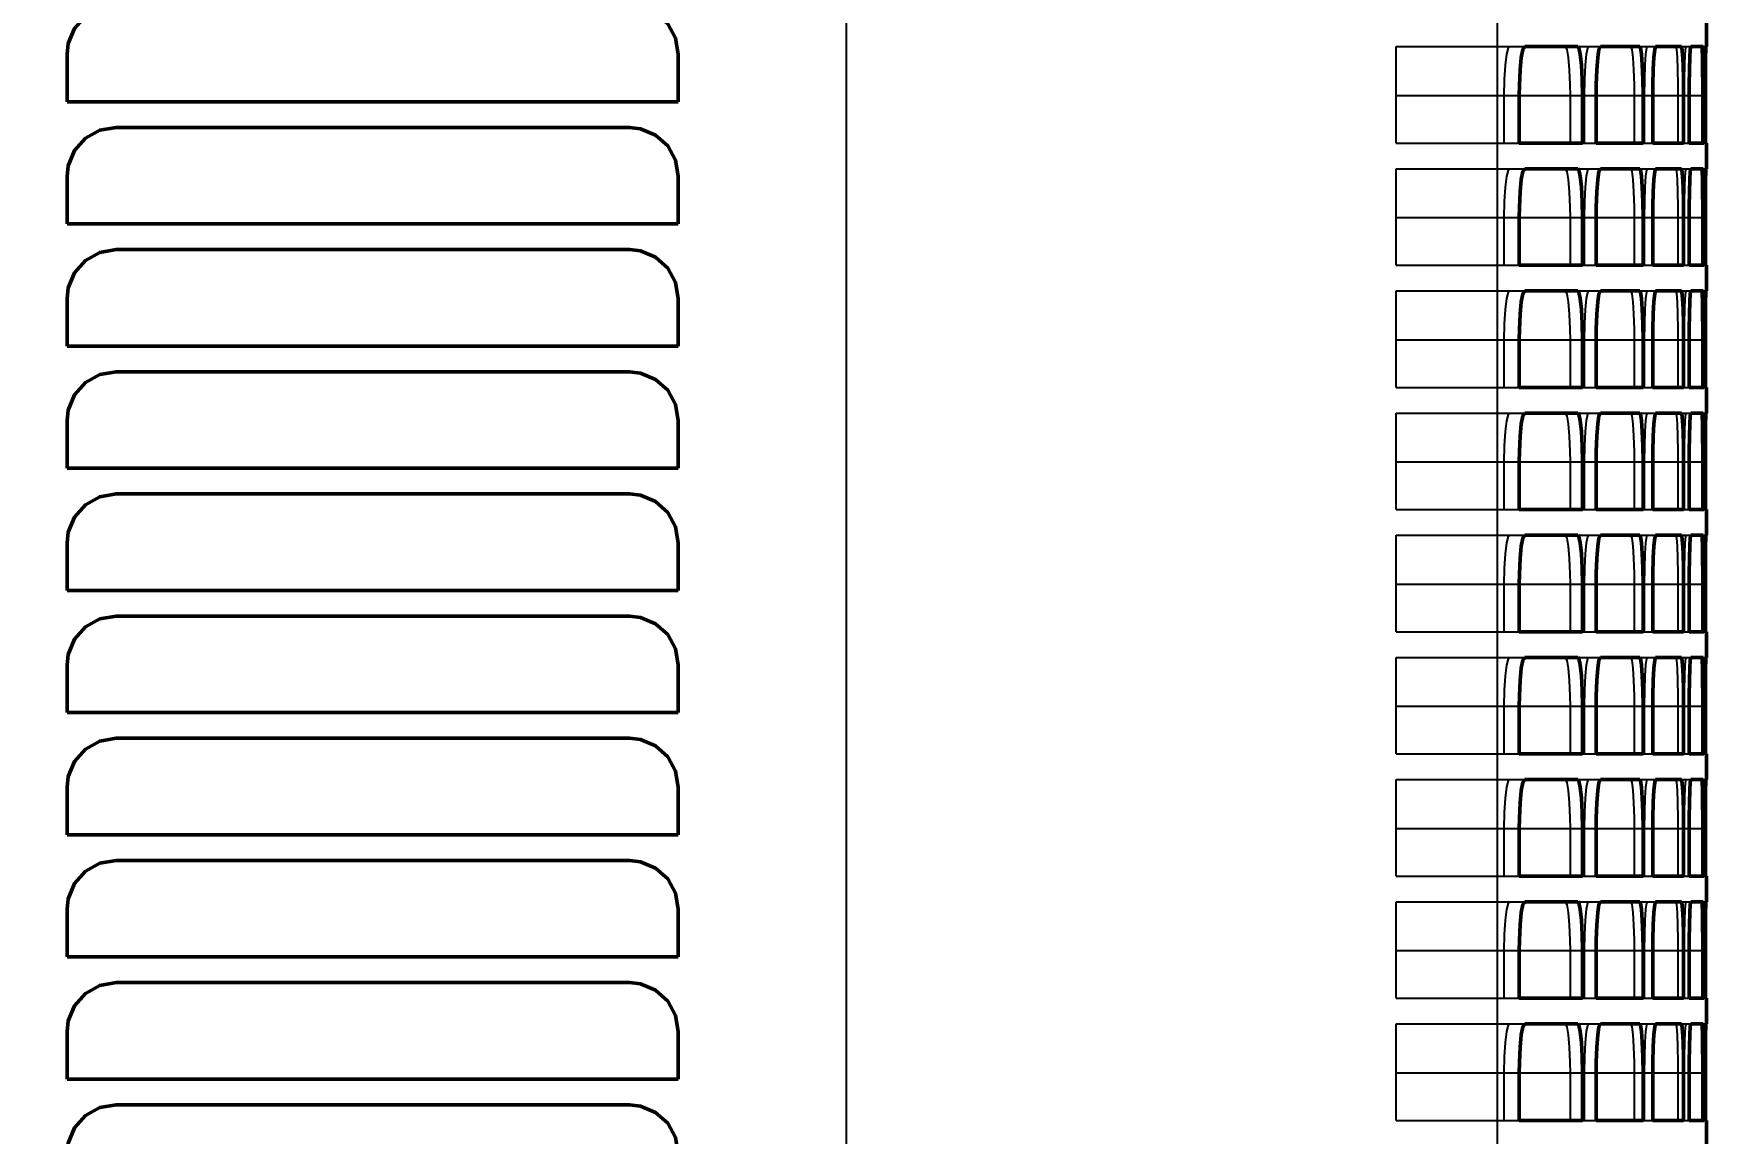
# Model space of a CAD drawing. Header units: inches. Extents: x -0.3 to 42.3, y 0 to 36.6.
# Drawn here: x 28.43 to 35.33, y 9.13 to 13.63 of the extents above; entities that cross this region are included whole.
import ezdxf

# ---------------------------------------------------------------- set-up
doc = ezdxf.new("R2010")
doc.units = ezdxf.units.IN
doc.header["$MEASUREMENT"] = 0
doc.linetypes.add('Dashed', pattern=[2, 1, -1])
for name, color, linetype, lineweight in [('AM_0', 7, 'Continuous', 50), ('AM_4', 3, 'Continuous', 25), ('AM_5', 3, 'Continuous', 25), ('AM_9', 6, 'Dashed', 25)]:
    doc.layers.add(name, color=color, linetype=linetype, lineweight=lineweight)
doc.dimstyles.get("Standard").update_dxf_attribs({"dimtxt": 0.18, "dimasz": 0.18, "dimexe": 0.18, "dimexo": 0.0625, "dimgap": 0.09, "dimtad": 0, "dimtih": 1, "dimtoh": 1, "dimdec": 4, "dimzin": 0, "dimdsep": 46, "dimtxsty": 'Standard', "dimcen": 0.09, "dimadec": 0, "dimazin": 0, "dimtfac": 1, "dimtdec": 4, "dimtofl": 0, "dimtmove": 0, "dimatfit": 3, "dimfxl": 1, "dimtolj": 1, "dimtzin": 0, "dimarcsym": 0})

# ---------------------------------------------------------------- blocks, each defined once
blk = doc.blocks.new('*D1')
at = {"layer": 'AM_5', "color": 0, "lineweight": -2}
for p, q in [((14.375, 36.5), (39.27, 36.5)), ((39.27, 34.5), (39.27, 24.2032)), ((39.27, 2), (39.27, 12.2968)), ((3.39, 0), (39.27, 0))]:
    blk.add_line(p, q, dxfattribs=at)
at = {"layer": 'AM_5', "color": 0}
for points in [[(39.6033, 34.5), (38.9367, 34.5), (39.27, 36.5)], [(38.9367, 2), (39.6033, 2), (39.27, 0)]]:
    blk.add_solid(points, dxfattribs=at)
at = {"layer": 'Defpoints', "color": 0}
for p in [(14.375, 36.5), (3.39, 0), (39.27, 0)]:
    blk.add_point(p, dxfattribs=at)
at = {"layer": 'AM_5', "color": 0, "insert": (39.27, 18.25), "char_height": 2, "attachment_point": 5, "rotation": 90}
blk.add_mtext('\\A1;36.5 in', dxfattribs=at)

msp = doc.modelspace()

# ---------------------------------------------------------------- linework, layer by layer
at = {"layer": 'AM_0'}
for p, q in [((35.27, 13.686), (35.27, 13.581)), ((28.564, 13.55), (28.564, 13.355)), ((31.064, 13.355), (31.064, 13.55)), ((34.74364, 13.581), (34.52673, 13.581)), ((34.99698, 13.581), (34.83586, 13.581)), ((35.16774, 13.581), (35.06207, 13.581)), ((35.25626, 13.581), (35.20582, 13.581)), ((35.27, 13.581), (35.26742, 13.581)), ((28.564, 13.355), (31.064, 13.355)), ((34.50411, 13.381), (34.50411, 13.186)), ((34.76233, 13.186), (34.76233, 13.381)), ((34.81857, 13.381), (34.81857, 13.186)), ((35.01038, 13.186), (35.01038, 13.381)), ((35.05007, 13.381), (35.05007, 13.186)), ((35.17586, 13.186), (35.17586, 13.381)), ((35.19909, 13.381), (35.19909, 13.186)), ((35.25913, 13.186), (35.25913, 13.381)), ((35.26593, 13.381), (35.26593, 13.186)), ((30.864, 13.25), (28.764, 13.25)), ((34.50411, 13.186), (34.76233, 13.186)), ((34.81857, 13.186), (35.01038, 13.186)), ((35.05007, 13.186), (35.17586, 13.186)), ((35.19909, 13.186), (35.25913, 13.186)), ((35.26593, 13.186), (35.27, 13.186)), ((35.27, 13.186), (35.27, 13.081)), ((34.74364, 13.081), (34.52673, 13.081)), ((34.99698, 13.081), (34.83586, 13.081)), ((35.16774, 13.081), (35.06207, 13.081)), ((35.25626, 13.081), (35.20582, 13.081)), ((35.27, 13.081), (35.26742, 13.081)), ((28.564, 13.05), (28.564, 12.855)), ((31.064, 12.855), (31.064, 13.05)), ((28.564, 12.855), (31.064, 12.855)), ((34.50411, 12.881), (34.50411, 12.686)), ((34.76233, 12.686), (34.76233, 12.881)), ((34.81857, 12.881), (34.81857, 12.686)), ((35.01038, 12.686), (35.01038, 12.881)), ((35.05007, 12.881), (35.05007, 12.686)), ((35.17586, 12.686), (35.17586, 12.881)), ((35.19909, 12.881), (35.19909, 12.686)), ((35.25913, 12.686), (35.25913, 12.881)), ((35.26593, 12.881), (35.26593, 12.686)), ((30.864, 12.75), (28.764, 12.75)), ((34.50411, 12.686), (34.76233, 12.686)), ((34.81857, 12.686), (35.01038, 12.686)), ((35.05007, 12.686), (35.17586, 12.686)), ((35.19909, 12.686), (35.25913, 12.686)), ((35.26593, 12.686), (35.27, 12.686)), ((35.27, 12.686), (35.27, 12.581)), ((34.74364, 12.581), (34.52673, 12.581)), ((34.99698, 12.581), (34.83586, 12.581)), ((35.16774, 12.581), (35.06207, 12.581)), ((35.25626, 12.581), (35.20582, 12.581)), ((35.27, 12.581), (35.26742, 12.581)), ((28.564, 12.55), (28.564, 12.355)), ((31.064, 12.355), (31.064, 12.55)), ((34.50411, 12.381), (34.50411, 12.186)), ((34.76233, 12.186), (34.76233, 12.381)), ((34.81857, 12.381), (34.81857, 12.186)), ((35.01038, 12.186), (35.01038, 12.381)), ((35.05007, 12.381), (35.05007, 12.186)), ((35.17586, 12.186), (35.17586, 12.381)), ((35.19909, 12.381), (35.19909, 12.186)), ((35.25913, 12.186), (35.25913, 12.381)), ((35.26593, 12.381), (35.26593, 12.186)), ((28.564, 12.355), (31.064, 12.355)), ((30.864, 12.25), (28.764, 12.25)), ((34.50411, 12.186), (34.76233, 12.186)), ((34.81857, 12.186), (35.01038, 12.186)), ((35.05007, 12.186), (35.17586, 12.186)), ((35.19909, 12.186), (35.25913, 12.186)), ((35.26593, 12.186), (35.27, 12.186)), ((35.27, 12.186), (35.27, 12.081)), ((28.564, 12.05), (28.564, 11.855)), ((31.064, 11.855), (31.064, 12.05)), ((34.74364, 12.081), (34.52673, 12.081)), ((34.99698, 12.081), (34.83586, 12.081)), ((35.16774, 12.081), (35.06207, 12.081)), ((35.25626, 12.081), (35.20582, 12.081)), ((35.27, 12.081), (35.26742, 12.081)), ((34.50411, 11.881), (34.50411, 11.686)), ((34.76233, 11.686), (34.76233, 11.881)), ((34.81857, 11.881), (34.81857, 11.686)), ((35.01038, 11.686), (35.01038, 11.881)), ((35.05007, 11.881), (35.05007, 11.686)), ((35.17586, 11.686), (35.17586, 11.881)), ((35.19909, 11.881), (35.19909, 11.686)), ((35.25913, 11.686), (35.25913, 11.881)), ((35.26593, 11.881), (35.26593, 11.686)), ((28.564, 11.855), (31.064, 11.855)), ((30.864, 11.75), (28.764, 11.75)), ((34.50411, 11.686), (34.76233, 11.686)), ((34.81857, 11.686), (35.01038, 11.686)), ((35.05007, 11.686), (35.17586, 11.686)), ((35.19909, 11.686), (35.25913, 11.686)), ((35.26593, 11.686), (35.27, 11.686)), ((35.27, 11.686), (35.27, 11.581)), ((28.564, 11.55), (28.564, 11.355)), ((31.064, 11.355), (31.064, 11.55)), ((34.74364, 11.581), (34.52673, 11.581)), ((34.99698, 11.581), (34.83586, 11.581)), ((35.16774, 11.581), (35.06207, 11.581)), ((35.25626, 11.581), (35.20582, 11.581)), ((35.27, 11.581), (35.26742, 11.581)), ((28.564, 11.355), (31.064, 11.355)), ((34.50411, 11.381), (34.50411, 11.186)), ((34.76233, 11.186), (34.76233, 11.381)), ((34.81857, 11.381), (34.81857, 11.186)), ((35.01038, 11.186), (35.01038, 11.381)), ((35.05007, 11.381), (35.05007, 11.186)), ((35.17586, 11.186), (35.17586, 11.381)), ((35.19909, 11.381), (35.19909, 11.186)), ((35.25913, 11.186), (35.25913, 11.381)), ((35.26593, 11.381), (35.26593, 11.186)), ((30.864, 11.25), (28.764, 11.25)), ((34.50411, 11.186), (34.76233, 11.186)), ((34.81857, 11.186), (35.01038, 11.186)), ((35.05007, 11.186), (35.17586, 11.186)), ((35.19909, 11.186), (35.25913, 11.186)), ((35.26593, 11.186), (35.27, 11.186)), ((35.27, 11.186), (35.27, 11.081)), ((34.74364, 11.081), (34.52673, 11.081)), ((34.99698, 11.081), (34.83586, 11.081)), ((35.16774, 11.081), (35.06207, 11.081)), ((35.25626, 11.081), (35.20582, 11.081)), ((35.27, 11.081), (35.26742, 11.081)), ((28.564, 11.05), (28.564, 10.855)), ((31.064, 10.855), (31.064, 11.05)), ((28.564, 10.855), (31.064, 10.855)), ((34.50411, 10.881), (34.50411, 10.686)), ((34.76233, 10.686), (34.76233, 10.881)), ((34.81857, 10.881), (34.81857, 10.686)), ((35.01038, 10.686), (35.01038, 10.881)), ((35.05007, 10.881), (35.05007, 10.686)), ((35.17586, 10.686), (35.17586, 10.881)), ((35.19909, 10.881), (35.19909, 10.686)), ((35.25913, 10.686), (35.25913, 10.881)), ((35.26593, 10.881), (35.26593, 10.686)), ((30.864, 10.75), (28.764, 10.75)), ((34.50411, 10.686), (34.76233, 10.686)), ((34.81857, 10.686), (35.01038, 10.686)), ((35.05007, 10.686), (35.17586, 10.686)), ((35.19909, 10.686), (35.25913, 10.686)), ((35.26593, 10.686), (35.27, 10.686)), ((35.27, 10.686), (35.27, 10.581)), ((34.74364, 10.581), (34.52673, 10.581)), ((34.99698, 10.581), (34.83586, 10.581)), ((35.16774, 10.581), (35.06207, 10.581)), ((35.25626, 10.581), (35.20582, 10.581)), ((35.27, 10.581), (35.26742, 10.581)), ((28.564, 10.55), (28.564, 10.355)), ((31.064, 10.355), (31.064, 10.55)), ((34.50411, 10.381), (34.50411, 10.186)), ((34.76233, 10.186), (34.76233, 10.381)), ((34.81857, 10.381), (34.81857, 10.186)), ((35.01038, 10.186), (35.01038, 10.381)), ((35.05007, 10.381), (35.05007, 10.186)), ((35.17586, 10.186), (35.17586, 10.381)), ((35.19909, 10.381), (35.19909, 10.186)), ((35.25913, 10.186), (35.25913, 10.381)), ((35.26593, 10.381), (35.26593, 10.186)), ((28.564, 10.355), (31.064, 10.355)), ((30.864, 10.25), (28.764, 10.25)), ((34.50411, 10.186), (34.76233, 10.186)), ((34.81857, 10.186), (35.01038, 10.186)), ((35.05007, 10.186), (35.17586, 10.186)), ((35.19909, 10.186), (35.25913, 10.186)), ((35.26593, 10.186), (35.27, 10.186)), ((35.27, 10.186), (35.27, 10.081)), ((28.564, 10.05), (28.564, 9.855)), ((31.064, 9.855), (31.064, 10.05)), ((34.74364, 10.081), (34.52673, 10.081)), ((34.99698, 10.081), (34.83586, 10.081)), ((35.16774, 10.081), (35.06207, 10.081)), ((35.25626, 10.081), (35.20582, 10.081)), ((35.27, 10.081), (35.26742, 10.081)), ((34.50411, 9.881), (34.50411, 9.686)), ((34.76233, 9.686), (34.76233, 9.881)), ((34.81857, 9.881), (34.81857, 9.686)), ((35.01038, 9.686), (35.01038, 9.881)), ((35.05007, 9.881), (35.05007, 9.686)), ((35.17586, 9.686), (35.17586, 9.881)), ((35.19909, 9.881), (35.19909, 9.686)), ((35.25913, 9.686), (35.25913, 9.881)), ((35.26593, 9.881), (35.26593, 9.686)), ((28.564, 9.855), (31.064, 9.855)), ((30.864, 9.75), (28.764, 9.75)), ((34.50411, 9.686), (34.76233, 9.686)), ((34.81857, 9.686), (35.01038, 9.686)), ((35.05007, 9.686), (35.17586, 9.686)), ((35.19909, 9.686), (35.25913, 9.686)), ((35.26593, 9.686), (35.27, 9.686)), ((35.27, 9.686), (35.27, 9.581)), ((28.564, 9.55), (28.564, 9.355)), ((31.064, 9.355), (31.064, 9.55)), ((34.74364, 9.581), (34.52673, 9.581)), ((34.99698, 9.581), (34.83586, 9.581)), ((35.16774, 9.581), (35.06207, 9.581)), ((35.25626, 9.581), (35.20582, 9.581)), ((35.27, 9.581), (35.26742, 9.581)), ((28.564, 9.355), (31.064, 9.355)), ((34.50411, 9.381), (34.50411, 9.186)), ((34.76233, 9.186), (34.76233, 9.381)), ((34.81857, 9.381), (34.81857, 9.186)), ((35.01038, 9.186), (35.01038, 9.381)), ((35.05007, 9.381), (35.05007, 9.186)), ((35.17586, 9.186), (35.17586, 9.381)), ((35.19909, 9.381), (35.19909, 9.186)), ((35.25913, 9.186), (35.25913, 9.381)), ((35.26593, 9.381), (35.26593, 9.186)), ((30.864, 9.25), (28.764, 9.25)), ((34.50411, 9.186), (34.76233, 9.186)), ((34.81857, 9.186), (35.01038, 9.186)), ((35.05007, 9.186), (35.17586, 9.186)), ((35.19909, 9.186), (35.25913, 9.186)), ((35.26593, 9.186), (35.27, 9.186)), ((35.27, 9.186), (35.27, 9.081))]:
    msp.add_line(p, q, dxfattribs=at)
for points in [[(28.764, 13.75), (28.69758, 13.73865), (28.63864, 13.70584), (28.59399, 13.65534), (28.56869, 13.59307), (28.564, 13.55)], [(31.064, 13.55), (31.05284, 13.61588), (31.02066, 13.67433), (30.97099, 13.71897), (30.90912, 13.74484), (30.864, 13.75)], [(34.52673, 13.581), (34.51924, 13.56961), (34.51257, 13.53669), (34.5075, 13.48604), (34.50463, 13.42369), (34.50411, 13.381)], [(34.76233, 13.381), (34.76129, 13.44699), (34.75829, 13.50554), (34.75365, 13.55018), (34.74785, 13.57594), (34.74364, 13.581)], [(34.83586, 13.581), (34.83016, 13.56966), (34.82507, 13.53689), (34.82119, 13.48645), (34.81898, 13.42419), (34.81857, 13.381)], [(35.01038, 13.381), (35.00964, 13.44709), (35.00748, 13.50573), (35.00415, 13.55038), (34.99998, 13.57603), (34.99698, 13.581)], [(35.06207, 13.581), (35.05813, 13.56969), (35.0546, 13.53704), (35.0519, 13.48674), (35.05036, 13.42456), (35.05007, 13.381)], [(35.17586, 13.381), (35.17541, 13.44716), (35.17411, 13.50586), (35.17209, 13.55051), (35.16956, 13.57609), (35.16774, 13.581)], [(35.20582, 13.581), (35.20363, 13.56972), (35.20165, 13.53713), (35.20013, 13.48693), (35.19925, 13.4248), (35.19909, 13.381)], [(35.25913, 13.381), (35.25898, 13.4472), (35.25853, 13.50593), (35.25782, 13.55058), (35.25692, 13.57612), (35.25626, 13.581)], [(35.26742, 13.581), (35.26696, 13.56973), (35.26653, 13.53717), (35.26618, 13.48701), (35.26597, 13.4249), (35.26593, 13.381)], [(28.764, 13.25), (28.69758, 13.23865), (28.63864, 13.20584), (28.59399, 13.15534), (28.56869, 13.09307), (28.564, 13.05)], [(31.064, 13.05), (31.05284, 13.11588), (31.02066, 13.17433), (30.97099, 13.21897), (30.90912, 13.24484), (30.864, 13.25)], [(34.52673, 13.081), (34.51924, 13.06961), (34.51257, 13.03669), (34.5075, 12.98604), (34.50463, 12.92369), (34.50411, 12.881)], [(34.76233, 12.881), (34.76129, 12.94699), (34.75829, 13.00554), (34.75365, 13.05018), (34.74785, 13.07594), (34.74364, 13.081)], [(34.83586, 13.081), (34.83016, 13.06966), (34.82507, 13.03689), (34.82119, 12.98645), (34.81898, 12.92419), (34.81857, 12.881)], [(35.01038, 12.881), (35.00964, 12.94709), (35.00748, 13.00573), (35.00415, 13.05038), (34.99998, 13.07603), (34.99698, 13.081)], [(35.06207, 13.081), (35.05813, 13.06969), (35.0546, 13.03704), (35.0519, 12.98674), (35.05036, 12.92456), (35.05007, 12.881)], [(35.17586, 12.881), (35.17541, 12.94716), (35.17411, 13.00586), (35.17209, 13.05051), (35.16956, 13.07609), (35.16774, 13.081)], [(35.20582, 13.081), (35.20363, 13.06972), (35.20165, 13.03713), (35.20013, 12.98693), (35.19925, 12.9248), (35.19909, 12.881)], [(35.25913, 12.881), (35.25898, 12.9472), (35.25853, 13.00593), (35.25782, 13.05058), (35.25692, 13.07612), (35.25626, 13.081)], [(35.26742, 13.081), (35.26696, 13.06973), (35.26653, 13.03717), (35.26618, 12.98701), (35.26597, 12.9249), (35.26593, 12.881)], [(28.764, 12.75), (28.69758, 12.73865), (28.63864, 12.70584), (28.59399, 12.65534), (28.56869, 12.59307), (28.564, 12.55)], [(31.064, 12.55), (31.05284, 12.61588), (31.02066, 12.67433), (30.97099, 12.71897), (30.90912, 12.74484), (30.864, 12.75)], [(34.52673, 12.581), (34.51924, 12.56961), (34.51257, 12.53669), (34.5075, 12.48604), (34.50463, 12.42369), (34.50411, 12.381)], [(34.76233, 12.381), (34.76129, 12.44699), (34.75829, 12.50554), (34.75365, 12.55018), (34.74785, 12.57594), (34.74364, 12.581)], [(34.83586, 12.581), (34.83016, 12.56966), (34.82507, 12.53689), (34.82119, 12.48645), (34.81898, 12.42419), (34.81857, 12.381)], [(35.01038, 12.381), (35.00964, 12.44709), (35.00748, 12.50573), (35.00415, 12.55038), (34.99998, 12.57603), (34.99698, 12.581)], [(35.06207, 12.581), (35.05813, 12.56969), (35.0546, 12.53704), (35.0519, 12.48674), (35.05036, 12.42456), (35.05007, 12.381)], [(35.17586, 12.381), (35.17541, 12.44716), (35.17411, 12.50586), (35.17209, 12.55051), (35.16956, 12.57609), (35.16774, 12.581)], [(35.20582, 12.581), (35.20363, 12.56972), (35.20165, 12.53713), (35.20013, 12.48693), (35.19925, 12.4248), (35.19909, 12.381)], [(35.25913, 12.381), (35.25898, 12.4472), (35.25853, 12.50593), (35.25782, 12.55058), (35.25692, 12.57612), (35.25626, 12.581)], [(35.26742, 12.581), (35.26696, 12.56973), (35.26653, 12.53717), (35.26618, 12.48701), (35.26597, 12.4249), (35.26593, 12.381)], [(28.764, 12.25), (28.69758, 12.23865), (28.63864, 12.20584), (28.59399, 12.15534), (28.56869, 12.09307), (28.564, 12.05)], [(31.064, 12.05), (31.05284, 12.11588), (31.02066, 12.17433), (30.97099, 12.21897), (30.90912, 12.24484), (30.864, 12.25)], [(34.52673, 12.081), (34.51924, 12.06961), (34.51257, 12.03669), (34.5075, 11.98604), (34.50463, 11.92369), (34.50411, 11.881)], [(34.76233, 11.881), (34.76129, 11.94699), (34.75829, 12.00554), (34.75365, 12.05018), (34.74785, 12.07594), (34.74364, 12.081)], [(34.83586, 12.081), (34.83016, 12.06966), (34.82507, 12.03689), (34.82119, 11.98645), (34.81898, 11.92419), (34.81857, 11.881)], [(35.01038, 11.881), (35.00964, 11.94709), (35.00748, 12.00573), (35.00415, 12.05038), (34.99998, 12.07603), (34.99698, 12.081)], [(35.06207, 12.081), (35.05813, 12.06969), (35.0546, 12.03704), (35.0519, 11.98674), (35.05036, 11.92456), (35.05007, 11.881)], [(35.17586, 11.881), (35.17541, 11.94716), (35.17411, 12.00586), (35.17209, 12.05051), (35.16956, 12.07609), (35.16774, 12.081)], [(35.20582, 12.081), (35.20363, 12.06972), (35.20165, 12.03713), (35.20013, 11.98693), (35.19925, 11.9248), (35.19909, 11.881)], [(35.25913, 11.881), (35.25898, 11.9472), (35.25853, 12.00593), (35.25782, 12.05058), (35.25692, 12.07612), (35.25626, 12.081)], [(35.26742, 12.081), (35.26696, 12.06973), (35.26653, 12.03717), (35.26618, 11.98701), (35.26597, 11.9249), (35.26593, 11.881)], [(28.764, 11.75), (28.69758, 11.73865), (28.63864, 11.70584), (28.59399, 11.65534), (28.56869, 11.59307), (28.564, 11.55)], [(31.064, 11.55), (31.05284, 11.61588), (31.02066, 11.67433), (30.97099, 11.71897), (30.90912, 11.74484), (30.864, 11.75)], [(34.52673, 11.581), (34.51924, 11.56961), (34.51257, 11.53669), (34.5075, 11.48604), (34.50463, 11.42369), (34.50411, 11.381)], [(34.76233, 11.381), (34.76129, 11.44699), (34.75829, 11.50554), (34.75365, 11.55018), (34.74785, 11.57594), (34.74364, 11.581)], [(34.83586, 11.581), (34.83016, 11.56966), (34.82507, 11.53689), (34.82119, 11.48645), (34.81898, 11.42419), (34.81857, 11.381)], [(35.01038, 11.381), (35.00964, 11.44709), (35.00748, 11.50573), (35.00415, 11.55038), (34.99998, 11.57603), (34.99698, 11.581)], [(35.06207, 11.581), (35.05813, 11.56969), (35.0546, 11.53704), (35.0519, 11.48674), (35.05036, 11.42456), (35.05007, 11.381)], [(35.17586, 11.381), (35.17541, 11.44716), (35.17411, 11.50586), (35.17209, 11.55051), (35.16956, 11.57609), (35.16774, 11.581)], [(35.20582, 11.581), (35.20363, 11.56972), (35.20165, 11.53713), (35.20013, 11.48693), (35.19925, 11.4248), (35.19909, 11.381)], [(35.25913, 11.381), (35.25898, 11.4472), (35.25853, 11.50593), (35.25782, 11.55058), (35.25692, 11.57612), (35.25626, 11.581)], [(35.26742, 11.581), (35.26696, 11.56973), (35.26653, 11.53717), (35.26618, 11.48701), (35.26597, 11.4249), (35.26593, 11.381)], [(28.764, 11.25), (28.69758, 11.23865), (28.63864, 11.20584), (28.59399, 11.15534), (28.56869, 11.09307), (28.564, 11.05)], [(31.064, 11.05), (31.05284, 11.11588), (31.02066, 11.17433), (30.97099, 11.21897), (30.90912, 11.24484), (30.864, 11.25)], [(34.52673, 11.081), (34.51924, 11.06961), (34.51257, 11.03669), (34.5075, 10.98604), (34.50463, 10.92369), (34.50411, 10.881)], [(34.76233, 10.881), (34.76129, 10.94699), (34.75829, 11.00554), (34.75365, 11.05018), (34.74785, 11.07594), (34.74364, 11.081)], [(34.83586, 11.081), (34.83016, 11.06966), (34.82507, 11.03689), (34.82119, 10.98645), (34.81898, 10.92419), (34.81857, 10.881)], [(35.01038, 10.881), (35.00964, 10.94709), (35.00748, 11.00573), (35.00415, 11.05038), (34.99998, 11.07603), (34.99698, 11.081)], [(35.06207, 11.081), (35.05813, 11.06969), (35.0546, 11.03704), (35.0519, 10.98674), (35.05036, 10.92456), (35.05007, 10.881)], [(35.17586, 10.881), (35.17541, 10.94716), (35.17411, 11.00586), (35.17209, 11.05051), (35.16956, 11.07609), (35.16774, 11.081)], [(35.20582, 11.081), (35.20363, 11.06972), (35.20165, 11.03713), (35.20013, 10.98693), (35.19925, 10.9248), (35.19909, 10.881)], [(35.25913, 10.881), (35.25898, 10.9472), (35.25853, 11.00593), (35.25782, 11.05058), (35.25692, 11.07612), (35.25626, 11.081)], [(35.26742, 11.081), (35.26696, 11.06973), (35.26653, 11.03717), (35.26618, 10.98701), (35.26597, 10.9249), (35.26593, 10.881)], [(28.764, 10.75), (28.69758, 10.73865), (28.63864, 10.70584), (28.59399, 10.65534), (28.56869, 10.59307), (28.564, 10.55)], [(31.064, 10.55), (31.05284, 10.61588), (31.02066, 10.67433), (30.97099, 10.71897), (30.90912, 10.74484), (30.864, 10.75)], [(34.52673, 10.581), (34.51924, 10.56961), (34.51257, 10.53669), (34.5075, 10.48604), (34.50463, 10.42369), (34.50411, 10.381)], [(34.76233, 10.381), (34.76129, 10.44699), (34.75829, 10.50554), (34.75365, 10.55018), (34.74785, 10.57594), (34.74364, 10.581)], [(34.83586, 10.581), (34.83016, 10.56966), (34.82507, 10.53689), (34.82119, 10.48645), (34.81898, 10.42419), (34.81857, 10.381)], [(35.01038, 10.381), (35.00964, 10.44709), (35.00748, 10.50573), (35.00415, 10.55038), (34.99998, 10.57603), (34.99698, 10.581)], [(35.06207, 10.581), (35.05813, 10.56969), (35.0546, 10.53704), (35.0519, 10.48674), (35.05036, 10.42456), (35.05007, 10.381)], [(35.17586, 10.381), (35.17541, 10.44716), (35.17411, 10.50586), (35.17209, 10.55051), (35.16956, 10.57609), (35.16774, 10.581)], [(35.20582, 10.581), (35.20363, 10.56972), (35.20165, 10.53713), (35.20013, 10.48693), (35.19925, 10.4248), (35.19909, 10.381)], [(35.25913, 10.381), (35.25898, 10.4472), (35.25853, 10.50593), (35.25782, 10.55058), (35.25692, 10.57612), (35.25626, 10.581)], [(35.26742, 10.581), (35.26696, 10.56973), (35.26653, 10.53717), (35.26618, 10.48701), (35.26597, 10.4249), (35.26593, 10.381)], [(28.764, 10.25), (28.69758, 10.23865), (28.63864, 10.20584), (28.59399, 10.15534), (28.56869, 10.09307), (28.564, 10.05)], [(31.064, 10.05), (31.05284, 10.11588), (31.02066, 10.17433), (30.97099, 10.21897), (30.90912, 10.24484), (30.864, 10.25)], [(34.52673, 10.081), (34.51924, 10.06961), (34.51257, 10.03669), (34.5075, 9.98604), (34.50463, 9.92369), (34.50411, 9.881)], [(34.76233, 9.881), (34.76129, 9.94699), (34.75829, 10.00554), (34.75365, 10.05018), (34.74785, 10.07594), (34.74364, 10.081)], [(34.83586, 10.081), (34.83016, 10.06966), (34.82507, 10.03689), (34.82119, 9.98645), (34.81898, 9.92419), (34.81857, 9.881)], [(35.01038, 9.881), (35.00964, 9.94709), (35.00748, 10.00573), (35.00415, 10.05038), (34.99998, 10.07603), (34.99698, 10.081)], [(35.06207, 10.081), (35.05813, 10.06969), (35.0546, 10.03704), (35.0519, 9.98674), (35.05036, 9.92456), (35.05007, 9.881)], [(35.17586, 9.881), (35.17541, 9.94716), (35.17411, 10.00586), (35.17209, 10.05051), (35.16956, 10.07609), (35.16774, 10.081)], [(35.20582, 10.081), (35.20363, 10.06972), (35.20165, 10.03713), (35.20013, 9.98693), (35.19925, 9.9248), (35.19909, 9.881)], [(35.25913, 9.881), (35.25898, 9.9472), (35.25853, 10.00593), (35.25782, 10.05058), (35.25692, 10.07612), (35.25626, 10.081)], [(35.26742, 10.081), (35.26696, 10.06973), (35.26653, 10.03717), (35.26618, 9.98701), (35.26597, 9.9249), (35.26593, 9.881)], [(28.764, 9.75), (28.69758, 9.73865), (28.63864, 9.70584), (28.59399, 9.65534), (28.56869, 9.59307), (28.564, 9.55)], [(31.064, 9.55), (31.05284, 9.61588), (31.02066, 9.67433), (30.97099, 9.71897), (30.90912, 9.74484), (30.864, 9.75)], [(34.52673, 9.581), (34.51924, 9.56961), (34.51257, 9.53669), (34.5075, 9.48604), (34.50463, 9.42369), (34.50411, 9.381)], [(34.76233, 9.381), (34.76129, 9.44699), (34.75829, 9.50554), (34.75365, 9.55018), (34.74785, 9.57594), (34.74364, 9.581)], [(34.83586, 9.581), (34.83016, 9.56966), (34.82507, 9.53689), (34.82119, 9.48645), (34.81898, 9.42419), (34.81857, 9.381)], [(35.01038, 9.381), (35.00964, 9.44709), (35.00748, 9.50573), (35.00415, 9.55038), (34.99998, 9.57603), (34.99698, 9.581)], [(35.06207, 9.581), (35.05813, 9.56969), (35.0546, 9.53704), (35.0519, 9.48674), (35.05036, 9.42456), (35.05007, 9.381)], [(35.17586, 9.381), (35.17541, 9.44716), (35.17411, 9.50586), (35.17209, 9.55051), (35.16956, 9.57609), (35.16774, 9.581)], [(35.20582, 9.581), (35.20363, 9.56972), (35.20165, 9.53713), (35.20013, 9.48693), (35.19925, 9.4248), (35.19909, 9.381)], [(35.25913, 9.381), (35.25898, 9.4472), (35.25853, 9.50593), (35.25782, 9.55058), (35.25692, 9.57612), (35.25626, 9.581)], [(35.26742, 9.581), (35.26696, 9.56973), (35.26653, 9.53717), (35.26618, 9.48701), (35.26597, 9.4249), (35.26593, 9.381)], [(28.764, 9.25), (28.69758, 9.23865), (28.63864, 9.20584), (28.59399, 9.15534), (28.56869, 9.09307), (28.564, 9.05)], [(31.064, 9.05), (31.05284, 9.11588), (31.02066, 9.17433), (30.97099, 9.21897), (30.90912, 9.24484), (30.864, 9.25)]]:
    msp.add_lwpolyline(points, dxfattribs=at)
at = {"layer": 'AM_4'}
for p, q in [((31.7511, 35.9), (31.7511, 1.625)), ((34.41416, 35.9), (34.41416, 1.625)), ((34.50411, 13.381), (34.76233, 13.381)), ((34.81857, 13.381), (35.01038, 13.381)), ((35.05007, 13.381), (35.17586, 13.381)), ((35.19909, 13.381), (35.25913, 13.381)), ((34.50411, 12.881), (34.76233, 12.881)), ((34.81857, 12.881), (35.01038, 12.881)), ((35.05007, 12.881), (35.17586, 12.881)), ((35.19909, 12.881), (35.25913, 12.881)), ((34.50411, 12.381), (34.76233, 12.381)), ((34.81857, 12.381), (35.01038, 12.381)), ((35.05007, 12.381), (35.17586, 12.381)), ((35.19909, 12.381), (35.25913, 12.381)), ((34.50411, 11.881), (34.76233, 11.881)), ((34.81857, 11.881), (35.01038, 11.881)), ((35.05007, 11.881), (35.17586, 11.881)), ((35.19909, 11.881), (35.25913, 11.881)), ((34.50411, 11.381), (34.76233, 11.381)), ((34.81857, 11.381), (35.01038, 11.381)), ((35.05007, 11.381), (35.17586, 11.381)), ((35.19909, 11.381), (35.25913, 11.381)), ((34.50411, 10.881), (34.76233, 10.881)), ((34.81857, 10.881), (35.01038, 10.881)), ((35.05007, 10.881), (35.17586, 10.881)), ((35.19909, 10.881), (35.25913, 10.881)), ((34.50411, 10.381), (34.76233, 10.381)), ((34.81857, 10.381), (35.01038, 10.381)), ((35.05007, 10.381), (35.17586, 10.381)), ((35.19909, 10.381), (35.25913, 10.381)), ((34.50411, 9.881), (34.76233, 9.881)), ((34.81857, 9.881), (35.01038, 9.881)), ((35.05007, 9.881), (35.17586, 9.881)), ((35.19909, 9.881), (35.25913, 9.881)), ((34.50411, 9.381), (34.76233, 9.381)), ((34.81857, 9.381), (35.01038, 9.381)), ((35.05007, 9.381), (35.17586, 9.381)), ((35.19909, 9.381), (35.25913, 9.381))]:
    msp.add_line(p, q, dxfattribs=at)
at = {"layer": 'AM_9'}
for p, q in [((34, 13.186), (34, 13.581)), ((34, 13.581), (34.52673, 13.581)), ((34.74364, 13.581), (34.83586, 13.581)), ((34.99698, 13.581), (35.06207, 13.581)), ((35.16774, 13.581), (35.20582, 13.581)), ((35.25626, 13.581), (35.26742, 13.581)), ((34, 13.381), (34.50411, 13.381)), ((34.44226, 13.186), (34.44226, 13.381)), ((34.71185, 13.381), (34.71185, 13.186)), ((34.76233, 13.381), (34.81857, 13.381)), ((34.77091, 13.186), (34.77091, 13.381)), ((34.974, 13.381), (34.974, 13.186)), ((35.01038, 13.381), (35.05007, 13.381)), ((35.01649, 13.186), (35.01649, 13.381)), ((35.15351, 13.381), (35.15351, 13.186)), ((35.17586, 13.381), (35.19909, 13.381)), ((35.17953, 13.186), (35.17953, 13.381)), ((35.25075, 13.381), (35.25075, 13.186)), ((35.25913, 13.381), (35.26593, 13.381)), ((35.26035, 13.186), (35.26035, 13.381)), ((34, 13.186), (34.50411, 13.186)), ((34.76233, 13.186), (34.81857, 13.186)), ((35.01038, 13.186), (35.05007, 13.186)), ((35.17586, 13.186), (35.19909, 13.186)), ((35.25913, 13.186), (35.26593, 13.186)), ((34, 12.686), (34, 13.081)), ((34, 13.081), (34.52673, 13.081)), ((34.74364, 13.081), (34.83586, 13.081)), ((34.99698, 13.081), (35.06207, 13.081)), ((35.16774, 13.081), (35.20582, 13.081)), ((35.25626, 13.081), (35.26742, 13.081)), ((34, 12.881), (34.50411, 12.881)), ((34.44226, 12.686), (34.44226, 12.881)), ((34.71185, 12.881), (34.71185, 12.686)), ((34.76233, 12.881), (34.81857, 12.881)), ((34.77091, 12.686), (34.77091, 12.881)), ((34.974, 12.881), (34.974, 12.686)), ((35.01038, 12.881), (35.05007, 12.881)), ((35.01649, 12.686), (35.01649, 12.881)), ((35.15351, 12.881), (35.15351, 12.686)), ((35.17586, 12.881), (35.19909, 12.881)), ((35.17953, 12.686), (35.17953, 12.881)), ((35.25075, 12.881), (35.25075, 12.686)), ((35.25913, 12.881), (35.26593, 12.881)), ((35.26035, 12.686), (35.26035, 12.881)), ((34, 12.686), (34.50411, 12.686)), ((34.76233, 12.686), (34.81857, 12.686)), ((35.01038, 12.686), (35.05007, 12.686)), ((35.17586, 12.686), (35.19909, 12.686)), ((35.25913, 12.686), (35.26593, 12.686)), ((34, 12.186), (34, 12.581)), ((34, 12.581), (34.52673, 12.581)), ((34.74364, 12.581), (34.83586, 12.581)), ((34.99698, 12.581), (35.06207, 12.581)), ((35.16774, 12.581), (35.20582, 12.581)), ((35.25626, 12.581), (35.26742, 12.581)), ((34, 12.381), (34.50411, 12.381)), ((34.44226, 12.186), (34.44226, 12.381)), ((34.71185, 12.381), (34.71185, 12.186)), ((34.76233, 12.381), (34.81857, 12.381)), ((34.77091, 12.186), (34.77091, 12.381)), ((34.974, 12.381), (34.974, 12.186)), ((35.01038, 12.381), (35.05007, 12.381)), ((35.01649, 12.186), (35.01649, 12.381)), ((35.15351, 12.381), (35.15351, 12.186)), ((35.17586, 12.381), (35.19909, 12.381)), ((35.17953, 12.186), (35.17953, 12.381)), ((35.25075, 12.381), (35.25075, 12.186)), ((35.25913, 12.381), (35.26593, 12.381)), ((35.26035, 12.186), (35.26035, 12.381)), ((34, 12.186), (34.50411, 12.186)), ((34.76233, 12.186), (34.81857, 12.186)), ((35.01038, 12.186), (35.05007, 12.186)), ((35.17586, 12.186), (35.19909, 12.186)), ((35.25913, 12.186), (35.26593, 12.186)), ((34, 11.686), (34, 12.081)), ((34, 12.081), (34.52673, 12.081)), ((34.74364, 12.081), (34.83586, 12.081)), ((34.99698, 12.081), (35.06207, 12.081)), ((35.16774, 12.081), (35.20582, 12.081)), ((35.25626, 12.081), (35.26742, 12.081)), ((34, 11.881), (34.50411, 11.881)), ((34.44226, 11.686), (34.44226, 11.881)), ((34.71185, 11.881), (34.71185, 11.686)), ((34.76233, 11.881), (34.81857, 11.881)), ((34.77091, 11.686), (34.77091, 11.881)), ((34.974, 11.881), (34.974, 11.686)), ((35.01038, 11.881), (35.05007, 11.881)), ((35.01649, 11.686), (35.01649, 11.881)), ((35.15351, 11.881), (35.15351, 11.686)), ((35.17586, 11.881), (35.19909, 11.881)), ((35.17953, 11.686), (35.17953, 11.881)), ((35.25075, 11.881), (35.25075, 11.686)), ((35.25913, 11.881), (35.26593, 11.881)), ((35.26035, 11.686), (35.26035, 11.881)), ((34, 11.686), (34.50411, 11.686)), ((34.76233, 11.686), (34.81857, 11.686)), ((35.01038, 11.686), (35.05007, 11.686)), ((35.17586, 11.686), (35.19909, 11.686)), ((35.25913, 11.686), (35.26593, 11.686)), ((34, 11.186), (34, 11.581)), ((34, 11.581), (34.52673, 11.581)), ((34.74364, 11.581), (34.83586, 11.581)), ((34.99698, 11.581), (35.06207, 11.581)), ((35.16774, 11.581), (35.20582, 11.581)), ((35.25626, 11.581), (35.26742, 11.581)), ((34, 11.381), (34.50411, 11.381)), ((34.44226, 11.186), (34.44226, 11.381)), ((34.71185, 11.381), (34.71185, 11.186)), ((34.76233, 11.381), (34.81857, 11.381)), ((34.77091, 11.186), (34.77091, 11.381)), ((34.974, 11.381), (34.974, 11.186)), ((35.01038, 11.381), (35.05007, 11.381)), ((35.01649, 11.186), (35.01649, 11.381)), ((35.15351, 11.381), (35.15351, 11.186)), ((35.17586, 11.381), (35.19909, 11.381)), ((35.17953, 11.186), (35.17953, 11.381)), ((35.25075, 11.381), (35.25075, 11.186)), ((35.25913, 11.381), (35.26593, 11.381)), ((35.26035, 11.186), (35.26035, 11.381)), ((34, 11.186), (34.50411, 11.186)), ((34.76233, 11.186), (34.81857, 11.186)), ((35.01038, 11.186), (35.05007, 11.186)), ((35.17586, 11.186), (35.19909, 11.186)), ((35.25913, 11.186), (35.26593, 11.186)), ((34, 10.686), (34, 11.081)), ((34, 11.081), (34.52673, 11.081)), ((34.74364, 11.081), (34.83586, 11.081)), ((34.99698, 11.081), (35.06207, 11.081)), ((35.16774, 11.081), (35.20582, 11.081)), ((35.25626, 11.081), (35.26742, 11.081)), ((34, 10.881), (34.50411, 10.881)), ((34.44226, 10.686), (34.44226, 10.881)), ((34.71185, 10.881), (34.71185, 10.686)), ((34.76233, 10.881), (34.81857, 10.881)), ((34.77091, 10.686), (34.77091, 10.881)), ((34.974, 10.881), (34.974, 10.686)), ((35.01038, 10.881), (35.05007, 10.881)), ((35.01649, 10.686), (35.01649, 10.881)), ((35.15351, 10.881), (35.15351, 10.686)), ((35.17586, 10.881), (35.19909, 10.881)), ((35.17953, 10.686), (35.17953, 10.881)), ((35.25075, 10.881), (35.25075, 10.686)), ((35.25913, 10.881), (35.26593, 10.881)), ((35.26035, 10.686), (35.26035, 10.881)), ((34, 10.686), (34.50411, 10.686)), ((34.76233, 10.686), (34.81857, 10.686)), ((35.01038, 10.686), (35.05007, 10.686)), ((35.17586, 10.686), (35.19909, 10.686)), ((35.25913, 10.686), (35.26593, 10.686)), ((34, 10.186), (34, 10.581)), ((34, 10.581), (34.52673, 10.581)), ((34.74364, 10.581), (34.83586, 10.581)), ((34.99698, 10.581), (35.06207, 10.581)), ((35.16774, 10.581), (35.20582, 10.581)), ((35.25626, 10.581), (35.26742, 10.581)), ((34, 10.381), (34.50411, 10.381)), ((34.44226, 10.186), (34.44226, 10.381)), ((34.71185, 10.381), (34.71185, 10.186)), ((34.76233, 10.381), (34.81857, 10.381)), ((34.77091, 10.186), (34.77091, 10.381)), ((34.974, 10.381), (34.974, 10.186)), ((35.01038, 10.381), (35.05007, 10.381)), ((35.01649, 10.186), (35.01649, 10.381)), ((35.15351, 10.381), (35.15351, 10.186)), ((35.17586, 10.381), (35.19909, 10.381)), ((35.17953, 10.186), (35.17953, 10.381)), ((35.25075, 10.381), (35.25075, 10.186)), ((35.25913, 10.381), (35.26593, 10.381)), ((35.26035, 10.186), (35.26035, 10.381)), ((34, 10.186), (34.50411, 10.186)), ((34.76233, 10.186), (34.81857, 10.186)), ((35.01038, 10.186), (35.05007, 10.186)), ((35.17586, 10.186), (35.19909, 10.186)), ((35.25913, 10.186), (35.26593, 10.186)), ((34, 9.686), (34, 10.081)), ((34, 10.081), (34.52673, 10.081)), ((34.74364, 10.081), (34.83586, 10.081)), ((34.99698, 10.081), (35.06207, 10.081)), ((35.16774, 10.081), (35.20582, 10.081)), ((35.25626, 10.081), (35.26742, 10.081)), ((34, 9.881), (34.50411, 9.881)), ((34.44226, 9.686), (34.44226, 9.881)), ((34.71185, 9.881), (34.71185, 9.686)), ((34.76233, 9.881), (34.81857, 9.881)), ((34.77091, 9.686), (34.77091, 9.881)), ((34.974, 9.881), (34.974, 9.686)), ((35.01038, 9.881), (35.05007, 9.881)), ((35.01649, 9.686), (35.01649, 9.881)), ((35.15351, 9.881), (35.15351, 9.686)), ((35.17586, 9.881), (35.19909, 9.881)), ((35.17953, 9.686), (35.17953, 9.881)), ((35.25075, 9.881), (35.25075, 9.686)), ((35.25913, 9.881), (35.26593, 9.881)), ((35.26035, 9.686), (35.26035, 9.881)), ((34, 9.686), (34.50411, 9.686)), ((34.76233, 9.686), (34.81857, 9.686)), ((35.01038, 9.686), (35.05007, 9.686)), ((35.17586, 9.686), (35.19909, 9.686)), ((35.25913, 9.686), (35.26593, 9.686)), ((34, 9.186), (34, 9.581)), ((34, 9.581), (34.52673, 9.581)), ((34.74364, 9.581), (34.83586, 9.581)), ((34.99698, 9.581), (35.06207, 9.581)), ((35.16774, 9.581), (35.20582, 9.581)), ((35.25626, 9.581), (35.26742, 9.581)), ((34, 9.381), (34.50411, 9.381)), ((34.44226, 9.186), (34.44226, 9.381)), ((34.71185, 9.381), (34.71185, 9.186)), ((34.76233, 9.381), (34.81857, 9.381)), ((34.77091, 9.186), (34.77091, 9.381)), ((34.974, 9.381), (34.974, 9.186)), ((35.01038, 9.381), (35.05007, 9.381)), ((35.01649, 9.186), (35.01649, 9.381)), ((35.15351, 9.381), (35.15351, 9.186)), ((35.17586, 9.381), (35.19909, 9.381)), ((35.17953, 9.186), (35.17953, 9.381)), ((35.25075, 9.381), (35.25075, 9.186)), ((35.25913, 9.381), (35.26593, 9.381)), ((35.26035, 9.186), (35.26035, 9.381)), ((34, 9.186), (34.50411, 9.186)), ((34.76233, 9.186), (34.81857, 9.186)), ((35.01038, 9.186), (35.05007, 9.186)), ((35.17586, 9.186), (35.19909, 9.186)), ((35.25913, 9.186), (35.26593, 9.186))]:
    msp.add_line(p, q, dxfattribs=at)
for points in [[(34.44226, 13.381), (34.44359, 13.44686), (34.44739, 13.50529), (34.45324, 13.54993), (34.46051, 13.57583), (34.4658, 13.581)], [(34.69224, 13.581), (34.69879, 13.56964), (34.70457, 13.53681), (34.70893, 13.48628), (34.71139, 13.424), (34.71185, 13.381)], [(34.77091, 13.381), (34.77194, 13.44699), (34.7749, 13.50555), (34.77945, 13.55019), (34.78507, 13.57594), (34.78911, 13.581)], [(34.9597, 13.581), (34.96448, 13.56968), (34.96869, 13.53698), (34.97186, 13.48663), (34.97366, 13.42442), (34.974, 13.381)], [(35.01649, 13.381), (35.01723, 13.4471), (35.01934, 13.50574), (35.02258, 13.55039), (35.02657, 13.57603), (35.0294, 13.581)], [(35.14448, 13.581), (35.14751, 13.56971), (35.15016, 13.5371), (35.15216, 13.48686), (35.15329, 13.42471), (35.15351, 13.381)], [(35.17953, 13.381), (35.17997, 13.44716), (35.18123, 13.50587), (35.18315, 13.55052), (35.18551, 13.57609), (35.18716, 13.581)], [(35.24699, 13.581), (35.24827, 13.56972), (35.24938, 13.53716), (35.2502, 13.48699), (35.25066, 13.42487), (35.25075, 13.381)], [(35.26035, 13.381), (35.26049, 13.4472), (35.2609, 13.50593), (35.26151, 13.55058), (35.26223, 13.57612), (35.26273, 13.581)], [(34.44226, 12.881), (34.44359, 12.94686), (34.44739, 13.00529), (34.45324, 13.04993), (34.46051, 13.07583), (34.4658, 13.081)], [(34.69224, 13.081), (34.69879, 13.06964), (34.70457, 13.03681), (34.70893, 12.98628), (34.71139, 12.924), (34.71185, 12.881)], [(34.77091, 12.881), (34.77194, 12.94699), (34.7749, 13.00555), (34.77945, 13.05019), (34.78507, 13.07594), (34.78911, 13.081)], [(34.9597, 13.081), (34.96448, 13.06968), (34.96869, 13.03698), (34.97186, 12.98663), (34.97366, 12.92442), (34.974, 12.881)], [(35.01649, 12.881), (35.01723, 12.9471), (35.01934, 13.00574), (35.02258, 13.05039), (35.02657, 13.07603), (35.0294, 13.081)], [(35.14448, 13.081), (35.14751, 13.06971), (35.15016, 13.0371), (35.15216, 12.98686), (35.15329, 12.92471), (35.15351, 12.881)], [(35.17953, 12.881), (35.17997, 12.94716), (35.18123, 13.00587), (35.18315, 13.05052), (35.18551, 13.07609), (35.18716, 13.081)], [(35.24699, 13.081), (35.24827, 13.06972), (35.24938, 13.03716), (35.2502, 12.98699), (35.25066, 12.92487), (35.25075, 12.881)], [(35.26035, 12.881), (35.26049, 12.9472), (35.2609, 13.00593), (35.26151, 13.05058), (35.26223, 13.07612), (35.26273, 13.081)], [(34.44226, 12.381), (34.44359, 12.44686), (34.44739, 12.50529), (34.45324, 12.54993), (34.46051, 12.57583), (34.4658, 12.581)], [(34.69224, 12.581), (34.69879, 12.56964), (34.70457, 12.53681), (34.70893, 12.48628), (34.71139, 12.424), (34.71185, 12.381)], [(34.77091, 12.381), (34.77194, 12.44699), (34.7749, 12.50555), (34.77945, 12.55019), (34.78507, 12.57594), (34.78911, 12.581)], [(34.9597, 12.581), (34.96448, 12.56968), (34.96869, 12.53698), (34.97186, 12.48663), (34.97366, 12.42442), (34.974, 12.381)], [(35.01649, 12.381), (35.01723, 12.4471), (35.01934, 12.50574), (35.02258, 12.55039), (35.02657, 12.57603), (35.0294, 12.581)], [(35.14448, 12.581), (35.14751, 12.56971), (35.15016, 12.5371), (35.15216, 12.48686), (35.15329, 12.42471), (35.15351, 12.381)], [(35.17953, 12.381), (35.17997, 12.44716), (35.18123, 12.50587), (35.18315, 12.55052), (35.18551, 12.57609), (35.18716, 12.581)], [(35.24699, 12.581), (35.24827, 12.56972), (35.24938, 12.53716), (35.2502, 12.48699), (35.25066, 12.42487), (35.25075, 12.381)], [(35.26035, 12.381), (35.26049, 12.4472), (35.2609, 12.50593), (35.26151, 12.55058), (35.26223, 12.57612), (35.26273, 12.581)], [(34.44226, 11.881), (34.44359, 11.94686), (34.44739, 12.00529), (34.45324, 12.04993), (34.46051, 12.07583), (34.4658, 12.081)], [(34.69224, 12.081), (34.69879, 12.06964), (34.70457, 12.03681), (34.70893, 11.98628), (34.71139, 11.924), (34.71185, 11.881)], [(34.77091, 11.881), (34.77194, 11.94699), (34.7749, 12.00555), (34.77945, 12.05019), (34.78507, 12.07594), (34.78911, 12.081)], [(34.9597, 12.081), (34.96448, 12.06968), (34.96869, 12.03698), (34.97186, 11.98663), (34.97366, 11.92442), (34.974, 11.881)], [(35.01649, 11.881), (35.01723, 11.9471), (35.01934, 12.00574), (35.02258, 12.05039), (35.02657, 12.07603), (35.0294, 12.081)], [(35.14448, 12.081), (35.14751, 12.06971), (35.15016, 12.0371), (35.15216, 11.98686), (35.15329, 11.92471), (35.15351, 11.881)], [(35.17953, 11.881), (35.17997, 11.94716), (35.18123, 12.00587), (35.18315, 12.05052), (35.18551, 12.07609), (35.18716, 12.081)], [(35.24699, 12.081), (35.24827, 12.06972), (35.24938, 12.03716), (35.2502, 11.98699), (35.25066, 11.92487), (35.25075, 11.881)], [(35.26035, 11.881), (35.26049, 11.9472), (35.2609, 12.00593), (35.26151, 12.05058), (35.26223, 12.07612), (35.26273, 12.081)], [(34.44226, 11.381), (34.44359, 11.44686), (34.44739, 11.50529), (34.45324, 11.54993), (34.46051, 11.57583), (34.4658, 11.581)], [(34.69224, 11.581), (34.69879, 11.56964), (34.70457, 11.53681), (34.70893, 11.48628), (34.71139, 11.424), (34.71185, 11.381)], [(34.77091, 11.381), (34.77194, 11.44699), (34.7749, 11.50555), (34.77945, 11.55019), (34.78507, 11.57594), (34.78911, 11.581)], [(34.9597, 11.581), (34.96448, 11.56968), (34.96869, 11.53698), (34.97186, 11.48663), (34.97366, 11.42442), (34.974, 11.381)], [(35.01649, 11.381), (35.01723, 11.4471), (35.01934, 11.50574), (35.02258, 11.55039), (35.02657, 11.57603), (35.0294, 11.581)], [(35.14448, 11.581), (35.14751, 11.56971), (35.15016, 11.5371), (35.15216, 11.48686), (35.15329, 11.42471), (35.15351, 11.381)], [(35.17953, 11.381), (35.17997, 11.44716), (35.18123, 11.50587), (35.18315, 11.55052), (35.18551, 11.57609), (35.18716, 11.581)], [(35.24699, 11.581), (35.24827, 11.56972), (35.24938, 11.53716), (35.2502, 11.48699), (35.25066, 11.42487), (35.25075, 11.381)], [(35.26035, 11.381), (35.26049, 11.4472), (35.2609, 11.50593), (35.26151, 11.55058), (35.26223, 11.57612), (35.26273, 11.581)], [(34.44226, 10.881), (34.44359, 10.94686), (34.44739, 11.00529), (34.45324, 11.04993), (34.46051, 11.07583), (34.4658, 11.081)], [(34.69224, 11.081), (34.69879, 11.06964), (34.70457, 11.03681), (34.70893, 10.98628), (34.71139, 10.924), (34.71185, 10.881)], [(34.77091, 10.881), (34.77194, 10.94699), (34.7749, 11.00555), (34.77945, 11.05019), (34.78507, 11.07594), (34.78911, 11.081)], [(34.9597, 11.081), (34.96448, 11.06968), (34.96869, 11.03698), (34.97186, 10.98663), (34.97366, 10.92442), (34.974, 10.881)], [(35.01649, 10.881), (35.01723, 10.9471), (35.01934, 11.00574), (35.02258, 11.05039), (35.02657, 11.07603), (35.0294, 11.081)], [(35.14448, 11.081), (35.14751, 11.06971), (35.15016, 11.0371), (35.15216, 10.98686), (35.15329, 10.92471), (35.15351, 10.881)], [(35.17953, 10.881), (35.17997, 10.94716), (35.18123, 11.00587), (35.18315, 11.05052), (35.18551, 11.07609), (35.18716, 11.081)], [(35.24699, 11.081), (35.24827, 11.06972), (35.24938, 11.03716), (35.2502, 10.98699), (35.25066, 10.92487), (35.25075, 10.881)], [(35.26035, 10.881), (35.26049, 10.9472), (35.2609, 11.00593), (35.26151, 11.05058), (35.26223, 11.07612), (35.26273, 11.081)], [(34.44226, 10.381), (34.44359, 10.44686), (34.44739, 10.50529), (34.45324, 10.54993), (34.46051, 10.57583), (34.4658, 10.581)], [(34.69224, 10.581), (34.69879, 10.56964), (34.70457, 10.53681), (34.70893, 10.48628), (34.71139, 10.424), (34.71185, 10.381)], [(34.77091, 10.381), (34.77194, 10.44699), (34.7749, 10.50555), (34.77945, 10.55019), (34.78507, 10.57594), (34.78911, 10.581)], [(34.9597, 10.581), (34.96448, 10.56968), (34.96869, 10.53698), (34.97186, 10.48663), (34.97366, 10.42442), (34.974, 10.381)], [(35.01649, 10.381), (35.01723, 10.4471), (35.01934, 10.50574), (35.02258, 10.55039), (35.02657, 10.57603), (35.0294, 10.581)], [(35.14448, 10.581), (35.14751, 10.56971), (35.15016, 10.5371), (35.15216, 10.48686), (35.15329, 10.42471), (35.15351, 10.381)], [(35.17953, 10.381), (35.17997, 10.44716), (35.18123, 10.50587), (35.18315, 10.55052), (35.18551, 10.57609), (35.18716, 10.581)], [(35.24699, 10.581), (35.24827, 10.56972), (35.24938, 10.53716), (35.2502, 10.48699), (35.25066, 10.42487), (35.25075, 10.381)], [(35.26035, 10.381), (35.26049, 10.4472), (35.2609, 10.50593), (35.26151, 10.55058), (35.26223, 10.57612), (35.26273, 10.581)], [(34.44226, 9.881), (34.44359, 9.94686), (34.44739, 10.00529), (34.45324, 10.04993), (34.46051, 10.07583), (34.4658, 10.081)], [(34.69224, 10.081), (34.69879, 10.06964), (34.70457, 10.03681), (34.70893, 9.98628), (34.71139, 9.924), (34.71185, 9.881)], [(34.77091, 9.881), (34.77194, 9.94699), (34.7749, 10.00555), (34.77945, 10.05019), (34.78507, 10.07594), (34.78911, 10.081)], [(34.9597, 10.081), (34.96448, 10.06968), (34.96869, 10.03698), (34.97186, 9.98663), (34.97366, 9.92442), (34.974, 9.881)], [(35.01649, 9.881), (35.01723, 9.9471), (35.01934, 10.00574), (35.02258, 10.05039), (35.02657, 10.07603), (35.0294, 10.081)], [(35.14448, 10.081), (35.14751, 10.06971), (35.15016, 10.0371), (35.15216, 9.98686), (35.15329, 9.92471), (35.15351, 9.881)], [(35.17953, 9.881), (35.17997, 9.94716), (35.18123, 10.00587), (35.18315, 10.05052), (35.18551, 10.07609), (35.18716, 10.081)], [(35.24699, 10.081), (35.24827, 10.06972), (35.24938, 10.03716), (35.2502, 9.98699), (35.25066, 9.92487), (35.25075, 9.881)], [(35.26035, 9.881), (35.26049, 9.9472), (35.2609, 10.00593), (35.26151, 10.05058), (35.26223, 10.07612), (35.26273, 10.081)], [(34.44226, 9.381), (34.44359, 9.44686), (34.44739, 9.50529), (34.45324, 9.54993), (34.46051, 9.57583), (34.4658, 9.581)], [(34.69224, 9.581), (34.69879, 9.56964), (34.70457, 9.53681), (34.70893, 9.48628), (34.71139, 9.424), (34.71185, 9.381)], [(34.77091, 9.381), (34.77194, 9.44699), (34.7749, 9.50555), (34.77945, 9.55019), (34.78507, 9.57594), (34.78911, 9.581)], [(34.9597, 9.581), (34.96448, 9.56968), (34.96869, 9.53698), (34.97186, 9.48663), (34.97366, 9.42442), (34.974, 9.381)], [(35.01649, 9.381), (35.01723, 9.4471), (35.01934, 9.50574), (35.02258, 9.55039), (35.02657, 9.57603), (35.0294, 9.581)], [(35.14448, 9.581), (35.14751, 9.56971), (35.15016, 9.5371), (35.15216, 9.48686), (35.15329, 9.42471), (35.15351, 9.381)], [(35.17953, 9.381), (35.17997, 9.44716), (35.18123, 9.50587), (35.18315, 9.55052), (35.18551, 9.57609), (35.18716, 9.581)], [(35.24699, 9.581), (35.24827, 9.56972), (35.24938, 9.53716), (35.2502, 9.48699), (35.25066, 9.42487), (35.25075, 9.381)], [(35.26035, 9.381), (35.26049, 9.4472), (35.2609, 9.50593), (35.26151, 9.55058), (35.26223, 9.57612), (35.26273, 9.581)]]:
    msp.add_lwpolyline(points, dxfattribs=at)

# ---------------------------------------------------------------- dimensions: what is measured, and where the dimension line sits
at = {"layer": 'AM_5'}
dim = msp.add_linear_dim(base=(39.27, 0), p1=(14.375, 36.5), p2=(3.39, 0), angle=90, text='36.5 in', dimstyle='Standard', override={"dimtxt": 2, "dimasz": 2, "dimexe": 0, "dimexo": 0, "dimgap": 0.6}, dxfattribs=at)
dim.commit()
dim.dimension.update_dxf_attribs({"geometry": '*D1', "text_midpoint": (39.27, 18.25), "dimtype": 160, "text_rotation": 90})

doc.saveas('drawing.dxf')
